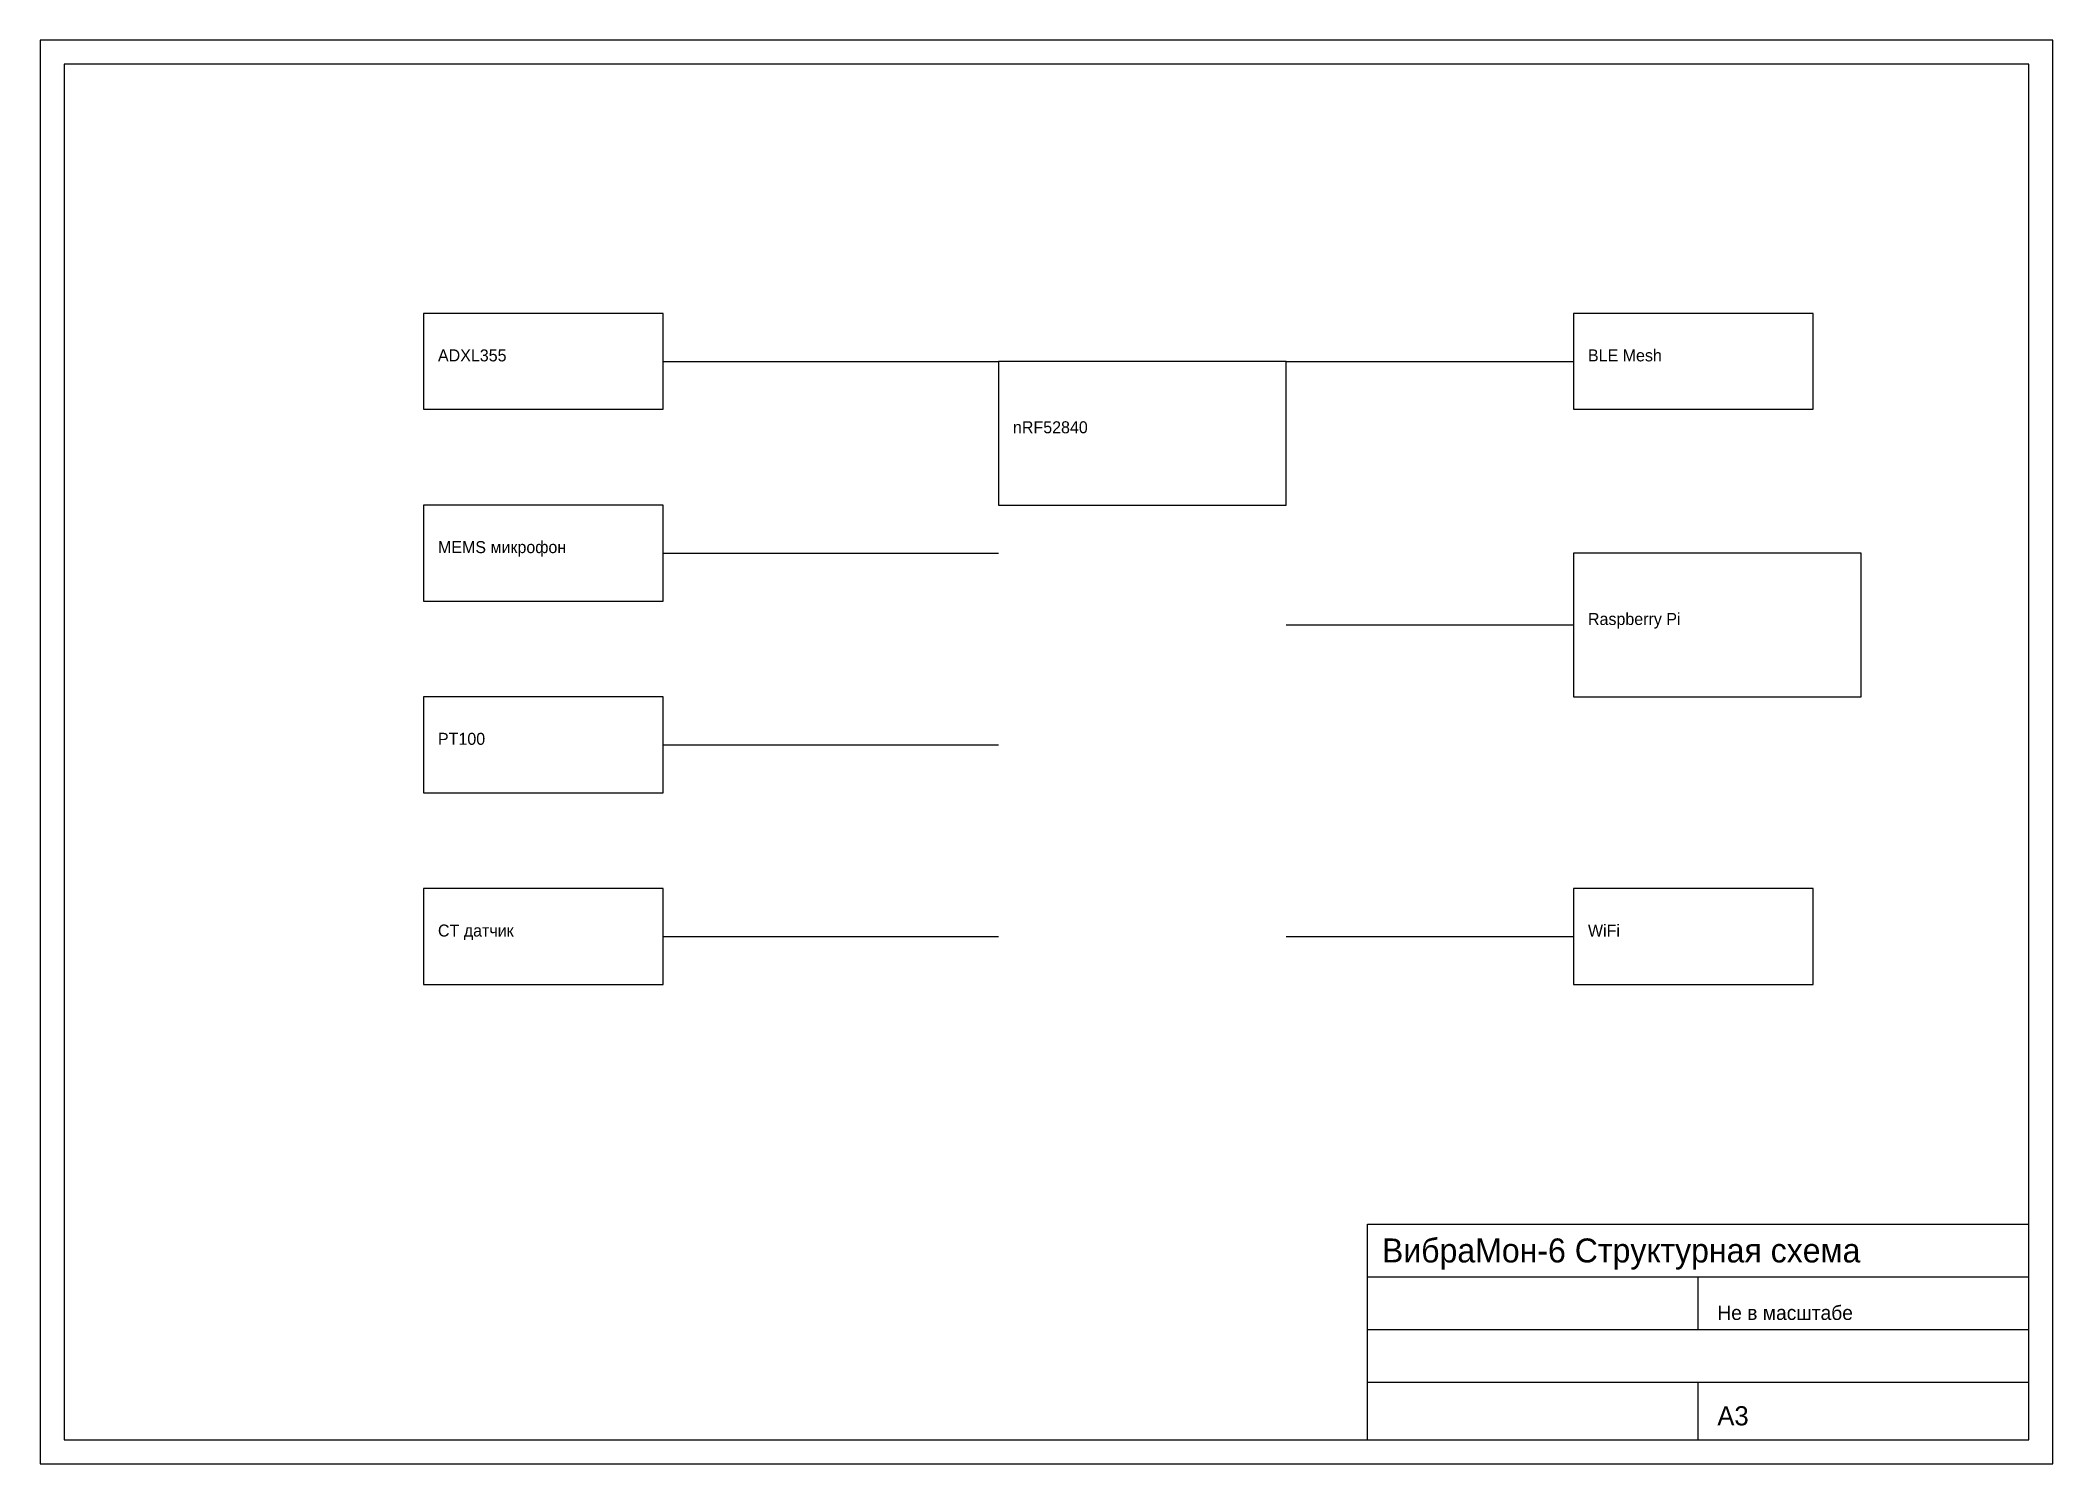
# Model space of a CAD drawing. Header units: metres. Extents: x 0 to 420, y 0 to 297.
import ezdxf

# ---------------------------------------------------------------- set-up
doc = ezdxf.new("R2010")
doc.units = ezdxf.units.M

msp = doc.modelspace()

# ---------------------------------------------------------------- linework, layer by layer
for p, q in [((420, 297), (0, 297)), ((0, 297), (0, 0)), ((420, 0), (420, 297)), ((415, 292), (5, 292)), ((5, 292), (5, 5)), ((415, 5), (415, 292)), ((130, 230), (200, 230)), ((260, 230), (320, 230)), ((130, 190), (200, 190)), ((260, 175), (320, 175)), ((130, 150), (200, 150)), ((130, 110), (200, 110)), ((260, 110), (320, 110)), ((277, 5), (277, 50)), ((277, 50), (415, 50)), ((346, 50), (346, 50)), ((277, 39), (415, 39)), ((346, 28), (346, 39)), ((277, 28), (415, 28)), ((277, 17), (415, 17)), ((346, 5), (346, 17)), ((5, 5), (415, 5)), ((0, 0), (420, 0))]:
    msp.add_line(p, q)
for points in [[(80, 220), (130, 220), (130, 240), (80, 240)], [(320, 220), (370, 220), (370, 240), (320, 240)], [(200, 200), (260, 200), (260, 230), (200, 230)], [(80, 180), (130, 180), (130, 200), (80, 200)], [(320, 160), (380, 160), (380, 190), (320, 190)], [(80, 140), (130, 140), (130, 160), (80, 160)], [(80, 100), (130, 100), (130, 120), (80, 120)], [(320, 100), (370, 100), (370, 120), (320, 120)]]:
    msp.add_lwpolyline(points, close=True)

# ---------------------------------------------------------------- texts
for s, height, p in [('ADXL355', 2.5, (83, 230)), ('BLE Mesh', 2.5, (323, 230)), ('nRF52840', 2.5, (203, 215)), ('MEMS микрофон', 2.5, (83, 190)), ('Raspberry Pi', 2.5, (323, 175)), ('PT100', 2.5, (83, 150)), ('CT датчик', 2.5, (83, 110)), ('WiFi', 2.5, (323, 110)), ('ВибраМон-6 Структурная схема', 5, (280, 42)), ('Не в масштабе', 3, (350, 30)), ('А3', 4, (350, 8))]:
    msp.add_text(s, height=height).set_placement(p)

doc.saveas('drawing.dxf')
